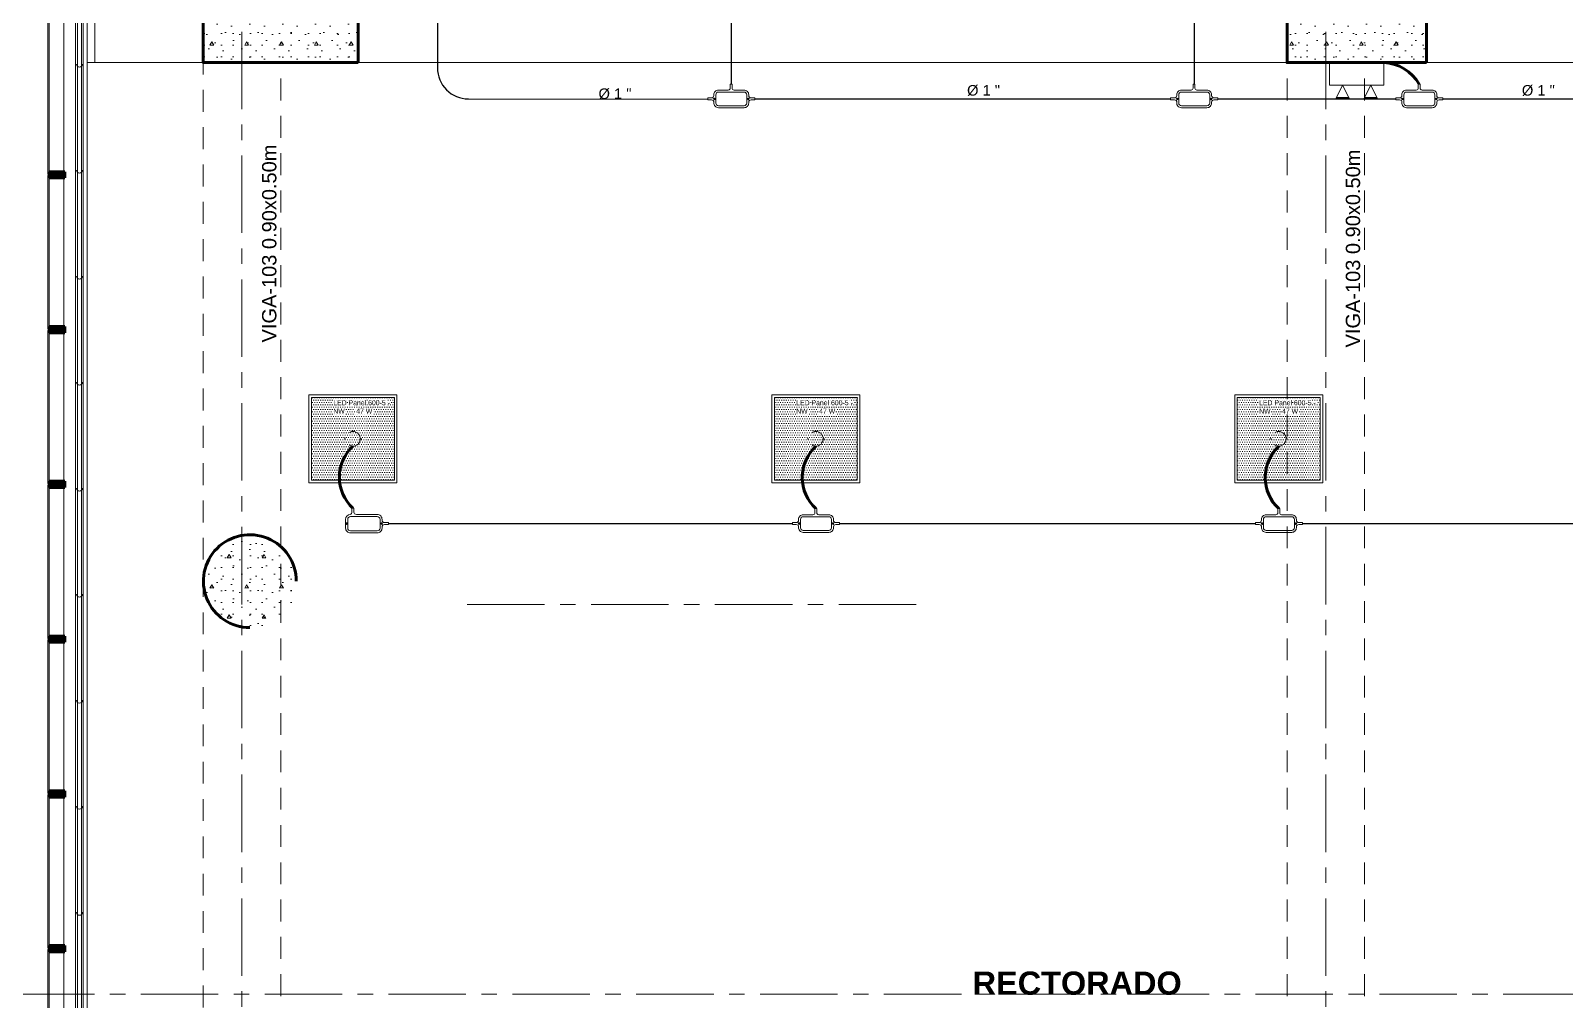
# Model space of a CAD drawing. Header units: inches. Extents: x -38 to 5698, y -33 to 92.
# Drawn here: x 377.96 to 387.87, y 23.64 to 29.91 of the extents above; entities that cross this region are included whole.
import ezdxf
from ezdxf.lldxf.tags import DXFTag

# ---------------------------------------------------------------- set-up
doc = ezdxf.new("R2010")
doc.units = ezdxf.units.IN
doc.header["$MEASUREMENT"] = 0
doc.set_wipeout_variables(frame=1)
for name, pattern in [('CONTINUA', [0]), ('DASHED', [0.75, 0.5, -0.25]), ('Hidden Line', [0.195611, 0.141111, -0.0545]), ('Punto & Raya', [0.65, 0.5, -0.075, 0, -0.075]), ('Wipeout_Contour', [1, 0, -1])]:
    doc.linetypes.add(name, pattern=pattern)
for name, color, linetype, lineweight in [('00_IE_Luminarias', 6, 'Continuous', 30), ('ALUMBRADO_CONDUIT', 30, 'CONDUIT1', 30), ('Bancas', 1, 'Continuous', 13), ('CABLEADO EXT.', 3, 'PVCSUBT', 30), ('Luminarias', 5, 'Continuous', 20), ('pulsador', 4, 'Continuous', 40), ('Simb_Alumbrado', 140, 'CONTINUA', 30)]:
    doc.layers.add(name, color=color, linetype=linetype, lineweight=lineweight)
for name, color, linetype in [('02 _ ARQ _ ALB _ Ejes Generales', 7, 'Continuous'), ('02 _ ARQ _ ALB _ Muros Interiores', 7, 'Continuous'), ('02 _ ARQ _ ZON _ Espacio.3D', 7, 'Continuous'), ('08 _ STR _ EXT _ 06 Columnas', 7, 'Continuous'), ('08 _ STR _ EXT _ 07 Losa Aligerada', 7, 'Continuous'), ('08 _ STR _ EXT _ 09 Vigas', 7, 'Continuous'), ('1TEXT', 8, 'Continuous'), ('Acabado - Muros', 7, 'Continuous'), ('Interior - Escaleras & Barandillas', 7, 'Continuous'), ('Marcador - Secciones', 251, 'Continuous'), ('Notas - Etiquetas', 251, 'Continuous')]:
    doc.layers.add(name, color=color, linetype=linetype)
doc.styles.add('Arial', font='arial.ttf')
doc.styles.add('Estilo_Generado_1', font='swisseb.ttf')
doc.styles.add('Estilo_Generado_4', font='swisse.ttf')
doc.styles.add('{18b73a54-fa43-428c-adcb-c1c7bbdf2c84}', font='Simplex.shx')
tags = doc.linetypes.add('CONDUIT', pattern='A,1.5,-0.210535,["con",{18b73a54-fa43-428c-adcb-c1c7bbdf2c84},S=0.2,R=0,X=0,Y=-0.065594],-0.702384', length=2.412919).pattern_tags.tags
tags[6] = DXFTag(74, 10)
tags = doc.linetypes.add('CONDUIT1', pattern='A,1,-0.19772,["con",{18b73a54-fa43-428c-adcb-c1c7bbdf2c84},S=0.2,R=0,X=0,Y=-0.065594],-0.593642', length=1.791362).pattern_tags.tags
tags[6] = DXFTag(74, 10)
tags = doc.linetypes.add('PVCSUBT', pattern='A,0.6,-0.3,0.6,-0.075691,["PVC",Standard,S=0.2,R=0,X=0,Y=-0.093724],-0.621005', length=2.196696).pattern_tags.tags
tags[10] = DXFTag(74, 10)
pattern_1 = [(0, (370.00005, 6e-09), (0, 0.3897114), [0.024375, -0.200625]), (0, (370.11255, 0.19486), (0, 0.3897114), [0.024375, -0.200625]), (60, (370.00005, 6e-09), (-0.3375, 0.1948557), [0.024375, -0.200625]), (60, (370.22505, 6e-09), (-0.3375, 0.1948557), [0.024375, -0.200625]), (120, (370.02442, 6e-09), (0.3375, 0.1948557), [0.024375, -0.200625]), (120, (370.24942, 6e-09), (0.3375, 0.1948557), [0.024375, -0.200625]), (0, (370.00005, 0.0375), (0, 0.075), [0, -0.075, 0, -0.1125]), (45, (370.03755, 0.0375), (-0.05303301, 0.05303301), [0, -0.05625, 0, -0.09375])]

# ---------------------------------------------------------------- blocks, each defined once
blk = doc.blocks.new('*U270')
at = {"layer": 'Luminarias', "linetype": 'DASHED', "lineweight": 0, "ltscale": 0.05}
blk.add_lwpolyline([(0, -0.0045), (0, 0.0045)], dxfattribs=at)
blk = doc.blocks.new('*U271')
at = {"color": 0, "linetype": 'ByBlock', "lineweight": -2, "transparency": 16777216}
for p, rotation in [((-0.05, 0), 90), ((0, -0.05), 180), ((0.05, 0), 269.9999999999999)]:
    blk.add_blockref('*U270', p, dxfattribs=dict(at, rotation=rotation))
blk.add_blockref('*U270', (0, 0.05), dxfattribs=at)
blk = doc.blocks.new('PANEL LED 50W')
at = {"layer": 'Luminarias'}
h = blk.add_hatch(dxfattribs=at)
h.set_pattern_fill('DOTS', color=4, scale=0.009097)
h.set_pattern_definition([(0, (0, -2e-14), (0.0072206, 0.01444116), [0, -0.01444116])])
h.paths.add_polyline_path([(-0.2574, -0.2574), (0.2574, -0.2574), (0.2574, 0.2574), (-0.2574, 0.2574)])
h.paths.add_polyline_path([(-0.1296, 0.0974), (0.1849, 0.0974), (0.1849, 0.2469), (-0.1296, 0.2469)], flags=24)
at = {"layer": 'Luminarias', "color": 4, "lineweight": 0}
for points in [[(-0.2729, 0.2729), (0.2729, 0.2729), (0.2729, -0.2729), (-0.2729, -0.2729)], [(-0.2574, -0.2574), (0.2574, -0.2574), (0.2574, 0.2574), (-0.2574, 0.2574)]]:
    blk.add_lwpolyline(points, close=True, dxfattribs=at)
at = {"layer": 'Luminarias', "color": 4, "linetype": 'DASHED', "lineweight": 0, "ltscale": 0.01}
blk.add_circle((0, 0), 0.0455, dxfattribs=at)
at = {"color": 4}
blk.add_blockref('*U271', (0, 0), dxfattribs=at)
at = {"layer": 'Luminarias', "color": 4, "insert": (-0.1218, 0.2392), "char_height": 0.030929, "width": 0.382855, "attachment_point": 1}
blk.add_mtext('{\\Ftxt|c0;LED Panel 600-5 - NW      47 W}', dxfattribs=at)
blk = doc.blocks.new('lumin 47')
at = {"layer": 'ALUMBRADO_CONDUIT', "xscale": 1.041283452965173, "yscale": 1.041283452965173, "zscale": 1.041283452965173}
blk.add_blockref('PANEL LED 50W', (-76.251, 24.2433), dxfattribs=at)
blk = doc.blocks.new('oval t')
at = {"layer": 'Simb_Alumbrado', "lineweight": 13}
blk.add_lwpolyline([(0.0141, 0.0102, -0.414214), (0.0041, 0.0202), (0.0041, 0.0416), (-0.0056, 0.0416), (-0.0056, 0.0202, -0.414214), (-0.0156, 0.0102), (-0.0659, 0.0102, 0.414214), (-0.0899, -0.0138), (-0.0899, -0.0183, -0.414214), (-0.1019, -0.0303), (-0.1213, -0.0303), (-0.1213, -0.04), (-0.1016, -0.04, -0.451917), (-0.0897, -0.0535, 0.451917), (-0.0659, -0.0805), (0.0659, -0.0805, 0.414214), (0.0899, -0.0566), (0.0899, -0.0512, -0.398753), (0.1019, -0.0401), (0.1213, -0.0401), (0.1213, -0.0304), (0.1019, -0.0304, -0.368669), (0.0899, -0.0176), (0.0899, -0.0138, 0.414214), (0.0659, 0.0102), (0.0141, 0.0102)], format="xyb", dxfattribs=at)
blk.add_lwpolyline([(-0.0659, 0), (0.0659, 0, -0.414214), (0.0797, -0.0138), (0.0797, -0.0566, -0.414214), (0.0659, -0.0703), (-0.0659, -0.0703, -0.414214), (-0.0797, -0.0566), (-0.0797, -0.0138, -0.414214)], format="xyb", close=True, dxfattribs=at)
for points in [[(-0.0911, -0.0352), (-0.0828, -0.0352)], [(-0.0869, -0.031), (-0.0869, -0.0394)], [(0.0837, -0.0352), (0.0921, -0.0352)], [(0.0879, -0.031), (0.0879, -0.0394)]]:
    blk.add_lwpolyline(points, dxfattribs=at)
for centre in [(-0.0869, -0.0352), (0.0879, -0.0352)]:
    blk.add_circle(centre, 0.00419, dxfattribs=at)
blk = doc.blocks.new('CAJA OVAL TIPO L')
at = {"layer": 'Simb_Alumbrado', "lineweight": 13}
blk.add_lwpolyline([(-0.0491, -0.079), (-0.0491, -0.0343, -0.380413), (-0.0258, -0.0088), (-0.0258, -0.0088, 0.341426), (-0.0164, 0.0033), (-0.0164, 0.0236), (-0.0063, 0.0236), (-0.0063, 0.0033, 0.414214), (0.0063, -0.0092), (0.1138, -0.0092, -0.414214), (0.1388, -0.0343), (0.1388, -0.0382, 0.414214), (0.1513, -0.0508), (0.1716, -0.0508), (0.1716, -0.0609), (0.1513, -0.0609, 0.414214), (0.1388, -0.0734), (0.1388, -0.079, -0.414214), (0.1138, -0.104), (-0.0241, -0.104, -0.414214), (-0.0491, -0.079, 0.414214)], format="xyb", dxfattribs=at)
for points in [[(-0.0483, -0.0558), (-0.0395, -0.0558)], [(-0.0439, -0.0514), (-0.0439, -0.0602)], [(0.1323, -0.0558), (0.1411, -0.0558)], [(0.1367, -0.0514), (0.1367, -0.0602)]]:
    blk.add_lwpolyline(points, dxfattribs=at)
blk.add_lwpolyline([(-0.0241, -0.0199), (0.1138, -0.0199, -0.414214), (0.1282, -0.0343), (0.1282, -0.079, -0.414214), (0.1138, -0.0934), (-0.0241, -0.0934, -0.414214), (-0.0384, -0.079), (-0.0384, -0.0343, -0.414214)], format="xyb", close=True, dxfattribs=at)
for centre in [(-0.0439, -0.0558), (0.1367, -0.0558)]:
    blk.add_circle(centre, 0.00438, dxfattribs=at)
blk = doc.blocks.new('luz de emergencia')
at = {"color": 5, "lineweight": 40}
for p, q in [((164.1493, 48.9365, -0.0001), (164.2333, 48.9365, -0.0001)), ((164.3313, 48.9365, -0.0001), (164.4153, 48.9365, -0.0001))]:
    blk.add_line(p, q, dxfattribs=at)
at = {"layer": '00_IE_Luminarias', "color": 5, "linetype": 'Continuous', "lineweight": 13}
for p, q in [((164.1913, 49.0205, -0.0001), (164.1493, 48.9365, -0.0001)), ((164.2333, 48.9365, -0.0001), (164.1913, 49.0205, -0.0001)), ((164.3733, 49.0205, -0.0001), (164.3313, 48.9365, -0.0001)), ((164.4153, 48.9365, -0.0001), (164.3733, 49.0205, -0.0001))]:
    blk.add_line(p, q, dxfattribs=at)
at = {"layer": '00_IE_Luminarias', "color": 5, "linetype": 'Continuous', "lineweight": 13, "elevation": -0.0001}
blk.add_lwpolyline([(164.4573, 49.0205), (164.1073, 49.0205), (164.1073, 49.1666), (164.4573, 49.1665)], close=True, dxfattribs=at)

msp = doc.modelspace()

# ---------------------------------------------------------------- hatches: boundary and pattern name
at = {"layer": '08 _ STR _ EXT _ 06 Columnas', "linetype": 'Continuous', "lineweight": 9}
h = msp.add_hatch(dxfattribs=at)
h.set_pattern_fill('HORMIGÓN_EN_MASA_0002', style=0, pattern_type=2)
h.set_pattern_definition(pattern_1)
h.paths.add_polyline_path([(386.97, 29.7), (386.97, 30.1999), (386.57, 30.2), (386.57, 31.0001), (386.07, 31.0002), (386.07, 29.7)])
h = msp.add_hatch(dxfattribs=at)
h.set_pattern_fill('HORMIGÓN_EN_MASA_0002', style=0, pattern_type=2)
h.set_pattern_definition(pattern_1)
h.paths.add_polyline_path([(380.07, 29.7), (380.07, 30.2), (379.57, 30.2), (379.57, 30.7), (379.07, 30.7), (379.07, 29.7)])
h = msp.add_hatch(dxfattribs=at)
h.set_pattern_fill('HORMIGÓN_EN_MASA_0002', style=0, pattern_type=2)
h.set_pattern_definition(pattern_1)
h.paths.add_polyline_path([(379.0709, 26.3497, 0.414214), (379.3709, 26.0497, 0.414214), (379.6709, 26.3497, 0.414214), (379.3709, 26.6497, 0.414214)])
at = {"layer": 'Acabado - Muros', "linetype": 'Continuous', "lineweight": 9}
for points in [[(378.065, 29.97), (378.065, 28.98), (378.075, 28.98), (378.075, 29.97)], [(378.065, 28.97), (378.065, 27.98), (378.075, 27.98), (378.075, 28.97)], [(378.065, 27.97), (378.065, 26.98), (378.075, 26.98), (378.075, 27.97)], [(378.065, 26.97), (378.065, 25.98), (378.075, 25.98), (378.075, 26.97)], [(378.065, 25.97), (378.065, 24.98), (378.075, 24.98), (378.075, 25.97)], [(378.065, 24.97), (378.065, 23.98), (378.075, 23.98), (378.075, 24.97)], [(378.065, 23.97), (378.065, 22.98), (378.075, 22.98), (378.075, 23.97)]]:
    msp.add_hatch(color=250, dxfattribs=at).paths.add_polyline_path(points)

# ---------------------------------------------------------------- linework, layer by layer
at = {"layer": '02 _ ARQ _ ALB _ Ejes Generales', "color": 251, "linetype": 'Punto & Raya', "lineweight": 13}
for p, q in [((379.32, 45.9), (379.32, 2.05)), ((386.32, 45.9), (386.32, 2.05)), ((380.7749, 26.2), (383.7749, 26.2))]:
    msp.add_line(p, q, dxfattribs=at)
at = {"layer": '02 _ ARQ _ ZON _ Espacio.3D', "color": 254, "linetype": 'Continuous', "lineweight": 0, "flags": 128}
for points in [[(390.02, 29.75), (393.07, 29.75), (393.07, 30.8002), (393.5201, 30.8001), (393.5201, 39), (393.07, 39), (393.07, 39.4), (392.67, 39.4), (392.67, 39.7678), (386.9699, 39.7678), (386.9699, 39.4), (386.57, 39.4), (386.5699, 39), (386.0699, 39), (386.0699, 39.9), (381.27, 39.9), (381.2701, 39.4), (379.57, 39.4), (379.57, 37.7), (379.22, 37.7), (379.22, 33.67), (378.37, 33.67), (378.37, 29.7)], [(379.07, 29.7), (379.07, 30.7), (379.57, 30.7), (379.57, 30.2), (380.07, 30.2), (380.07, 29.7), (386.07, 29.7), (386.07, 31.0002), (386.57, 31.0001), (386.57, 30.2), (386.97, 30.1999), (386.97, 29.7), (390.02, 29.7)], [(390.02, 29.7), (378.32, 29.7), (378.32, 19.8507), (378.22, 19.8507), (378.22, 17.4), (378.32, 17.4), (390.02, 17.4), (390.02, 29.75)]]:
    msp.add_lwpolyline(points, dxfattribs=at)
at = {"layer": '08 _ STR _ EXT _ 06 Columnas', "color": 7, "linetype": 'Continuous', "lineweight": 80, "flags": 128}
for points in [[(386.97, 29.7), (386.07, 29.7), (386.07, 31.0002), (386.57, 31.0001), (386.57, 30.2), (386.97, 30.1999)], [(380.07, 29.7), (379.07, 29.7), (379.07, 30.7), (379.57, 30.7), (379.57, 30.2), (380.07, 30.2)]]:
    msp.add_lwpolyline(points, close=True, dxfattribs=at)
msp.add_lwpolyline([(379.6709, 26.3497, 2.414214), (379.3709, 26.0497)], format="xyb", dxfattribs=at)
at = {"layer": '08 _ STR _ EXT _ 07 Losa Aligerada', "color": 254, "linetype": 'Continuous', "lineweight": 18, "flags": 128}
msp.add_lwpolyline([(378.17, 33.82), (378.17, 6.3), (392.3197, 6.3), (392.3197, 6.2), (397.1712, 6.2), (397.1712, 7.2), (407.07, 7.2)], dxfattribs=at)
at = {"layer": '08 _ STR _ EXT _ 09 Vigas', "color": 251, "linetype": 'Hidden Line', "lineweight": 13}
for p, q in [((379.07, 7.2), (379.07, 39.9)), ((379.57, 17.4), (379.57, 29.7)), ((379.57, 29.7), (414.07, 29.7)), ((386.07, 17.4), (386.07, 29.7)), ((386.57, 17.4), (386.57, 29.7))]:
    msp.add_line(p, q, dxfattribs=at)
at = {"layer": 'Acabado - Muros', "color": 7, "linetype": 'Continuous', "lineweight": 60}
for p, q in [((378.075, 28.995), (378.075, 28.955)), ((378.075, 27.995), (378.075, 27.955)), ((378.075, 26.995), (378.075, 26.955)), ((378.075, 25.995), (378.075, 25.955)), ((378.075, 24.995), (378.075, 24.955)), ((378.075, 23.995), (378.075, 23.955))]:
    msp.add_line(p, q, dxfattribs=at)
at = {"layer": 'Acabado - Muros', "color": 7, "linetype": 'Continuous', "lineweight": 13, "flags": 128}
for points in [[(378.065, 29.97), (378.075, 29.97), (378.075, 28.98), (378.065, 28.98)], [(378.065, 28.97), (378.075, 28.97), (378.075, 27.98), (378.065, 27.98)], [(378.065, 27.97), (378.075, 27.97), (378.075, 26.98), (378.065, 26.98)], [(378.065, 26.97), (378.075, 26.97), (378.075, 25.98), (378.065, 25.98)], [(378.065, 25.97), (378.075, 25.97), (378.075, 24.98), (378.065, 24.98)], [(378.065, 24.97), (378.075, 24.97), (378.075, 23.98), (378.065, 23.98)], [(378.065, 23.97), (378.075, 23.97), (378.075, 22.98), (378.065, 22.98)]]:
    msp.add_lwpolyline(points, close=True, dxfattribs=at)
at = {"layer": 'ALUMBRADO_CONDUIT', "color": 30, "lineweight": 30, "ltscale": 0.4, "true_color": 0xf26722}
for p, q in [((382.4793, 31.1546), (382.4793, 29.5619)), ((385.4693, 31.1546), (385.4693, 29.5619)), ((380.2661, 26.7221), (382.8756, 26.7221)), ((383.1798, 26.722), (385.8656, 26.7221)), ((386.1698, 26.722), (388.8556, 26.7221))]:
    msp.add_line(p, q, dxfattribs=at)
msp.add_lwpolyline([(380.5823, 31.1566), (380.5823, 29.6658, 0.414214), (380.7823, 29.4658), (382.3284, 29.4651)], format="xyb", dxfattribs=at)
for points in [[(382.6326, 29.4655), (385.3184, 29.4656)], [(385.6226, 29.4655), (386.7726, 29.4656)], [(387.0768, 29.4656), (388.3084, 29.4656)]]:
    msp.add_lwpolyline(points, dxfattribs=at)
at = {"layer": 'CABLEADO EXT.', "color": 3, "lineweight": 80}
for centre, radius, start, end in [((386.684, 29.4234), 0.2769, 30.00846, 87.71929), ((380.2221, 27.0219), 0.2729, 132.80002, 227.19998), ((383.2159, 27.0202), 0.2767, 133.15072, 226.84928), ((386.2059, 27.0202), 0.2767, 133.15072, 226.84928)]:
    msp.add_arc(centre, radius, start, end, dxfattribs=at)

# ---------------------------------------------------------------- block references
for p in [(456.2876, 3.0262), (459.2776, 3.0262), (462.2676, 3.0262)]:
    msp.add_blockref('lumin 47', p)
at = {"layer": 'ALUMBRADO_CONDUIT', "linetype": 'CONDUIT', "lineweight": 30, "xscale": 1.253906979044094, "yscale": 1.253906979044094, "zscale": 1.253906979044094}
msp.add_blockref('CAJA OVAL TIPO L', (380.0509, 26.7921), dxfattribs=at)
at = {"layer": 'Bancas', "color": 252, "true_color": 0x939598, "xscale": 1.253906979044094, "yscale": 1.253906979044094, "zscale": 1.253906979044094}
for p in [(382.4805, 29.5097), (385.4705, 29.5097), (386.9247, 29.5097), (383.0277, 26.7662), (386.0177, 26.7662)]:
    msp.add_blockref('oval t', p, dxfattribs=at)
at = {"layer": 'pulsador', "color": 4, "lineweight": 40, "xscale": -1, "rotation": 359.9990839526639}
msp.add_blockref('luz de emergencia', (550.8015, -19.4692, 0.0001), dxfattribs=at)

# ---------------------------------------------------------------- texts
at = {"layer": '02 _ ARQ _ ZON _ Espacio.3D', "color": 252, "lineweight": 25, "insert": (384.7146, 23.8279), "char_height": 0.15, "attachment_point": 2, "style": 'Estilo_Generado_1'}
msp.add_mtext('\\A1;{\\pqc;\\pt0;\\fSwis721 Ex BT|b1|i0|c0|p34;RECTORADO}', dxfattribs=at)
at = {"layer": '1TEXT', "color": 50, "linetype": 'Continuous', "style": 'Arial'}
for p in [(384.0034, 29.4872), (387.5871, 29.4872), (381.623, 29.4654)]:
    msp.add_text('%%C 1 "', height=0.06788, rotation=0, dxfattribs=at).set_placement(p)
at = {"layer": 'Notas - Etiquetas', "color": 8, "linetype": 'Continuous', "lineweight": 13, "char_height": 0.0925, "attachment_point": 7, "rotation": 90, "style": 'Estilo_Generado_4'}
for insert in [(379.5435, 27.8922), (386.5435, 27.8599)]:
    msp.add_mtext('\\A1;{\\pql;\\fSwis721 Ex BT|b0|i0|c0|p34;VIGA-103\\fSwis721 Ex BT|b0|i0|c0|p34; \\fSwis721 Ex BT|b0|i0|c0|p34;0.90\\fSwis721 Ex BT|b0|i0|c0|p34;x\\fSwis721 Ex BT|b0|i0|c0|p34;0.50\\fSwis721 Ex BT|b0|i0|c0|p34;m}', dxfattribs=dict(at, insert=insert))

# ---------------------------------------------------------------- next in the draw order: wipeouts: each hides what was drawn before it
at = {"color": 254, "linetype": 'Wipeout_Contour', "lineweight": 0, "ltscale": 12898.40339}
msp.add_wipeout([(378.17, 20.1393), (378.32, 20.1393), (378.32, 33.75), (378.17, 33.75)], dxfattribs=at).dxf.layer = '02 _ ARQ _ ALB _ Muros Interiores'

# ---------------------------------------------------------------- next in the draw order: hatches: boundary and pattern name
at = {"layer": 'Acabado - Muros', "linetype": 'Continuous', "lineweight": 0}
for points in [[(378.175, 28.995), (378.075, 28.995), (378.075, 28.955), (378.175, 28.955)], [(378.175, 27.995), (378.075, 27.995), (378.075, 27.955), (378.175, 27.955)], [(378.175, 26.995), (378.075, 26.995), (378.075, 26.955), (378.175, 26.955)], [(378.175, 25.995), (378.075, 25.995), (378.075, 25.955), (378.175, 25.955)], [(378.175, 24.995), (378.075, 24.995), (378.075, 24.955), (378.175, 24.955)], [(378.175, 23.995), (378.075, 23.995), (378.075, 23.955), (378.175, 23.955)]]:
    msp.add_hatch(color=254, dxfattribs=at).paths.add_polyline_path(points)

# ---------------------------------------------------------------- next in the draw order: linework, layer by layer
at = {"layer": '02 _ ARQ _ ALB _ Muros Interiores', "color": 7, "linetype": 'Continuous', "lineweight": 13, "flags": 128}
for points in [[(378.17, 33.9), (378.17, 20.1393)], [(378.32, 19.8507), (378.32, 33.75)]]:
    msp.add_lwpolyline(points, dxfattribs=at)
at = {"layer": 'Acabado - Muros', "color": 7, "linetype": 'Continuous', "lineweight": 60}
for p, q in [((378.175, 28.995), (378.075, 28.995)), ((378.175, 28.955), (378.075, 28.955)), ((378.175, 28.995), (378.175, 28.955)), ((378.175, 27.995), (378.075, 27.995)), ((378.175, 27.955), (378.075, 27.955)), ((378.175, 27.995), (378.175, 27.955)), ((378.175, 26.995), (378.075, 26.995)), ((378.175, 26.995), (378.175, 26.955)), ((378.175, 26.955), (378.075, 26.955)), ((378.175, 25.995), (378.075, 25.995)), ((378.175, 25.995), (378.175, 25.955)), ((378.175, 25.955), (378.075, 25.955)), ((378.175, 24.995), (378.075, 24.995)), ((378.175, 24.995), (378.175, 24.955)), ((378.175, 24.955), (378.075, 24.955)), ((378.175, 23.995), (378.075, 23.995)), ((378.175, 23.995), (378.175, 23.955)), ((378.175, 23.955), (378.075, 23.955))]:
    msp.add_line(p, q, dxfattribs=at)
at = {"layer": 'Interior - Escaleras & Barandillas', "color": 161, "linetype": 'Continuous', "lineweight": 13}
for p, q in [((378.2575, 33.8129), (378.2575, 6.3875)), ((378.245, 33.7754), (378.245, 6.4125)), ((378.2825, 6.4125), (378.2825, 33.7879)), ((378.295, 6.4125), (378.295, 33.7754))]:
    msp.add_line(p, q, dxfattribs=at)
at = {"layer": 'Interior - Escaleras & Barandillas', "color": 161, "linetype": 'Continuous', "lineweight": 13, "flags": 128}
for points in [[(378.2513, 29.6904, 1), (378.2888, 29.6904)], [(378.2513, 29.0054, 1), (378.2888, 29.0054)], [(378.2513, 28.3203, 1), (378.2888, 28.3203)], [(378.2513, 27.6353, 1), (378.2888, 27.6353)], [(378.2513, 26.9503, 1), (378.2888, 26.9503)], [(378.2513, 26.2653, 1), (378.2888, 26.2653)], [(378.2513, 25.5803, 1), (378.2888, 25.5803)], [(378.2513, 24.8953, 1), (378.2888, 24.8953)], [(378.2513, 24.2103, 1), (378.2888, 24.2103)]]:
    msp.add_lwpolyline(points, format="xyb", dxfattribs=at)
at = {"layer": 'Marcador - Secciones', "color": 251, "linetype": 'Punto & Raya', "lineweight": 13}
msp.add_line((374.6667, 23.6815), (398.9526, 23.6815), dxfattribs=at)

doc.saveas('drawing.dxf')
